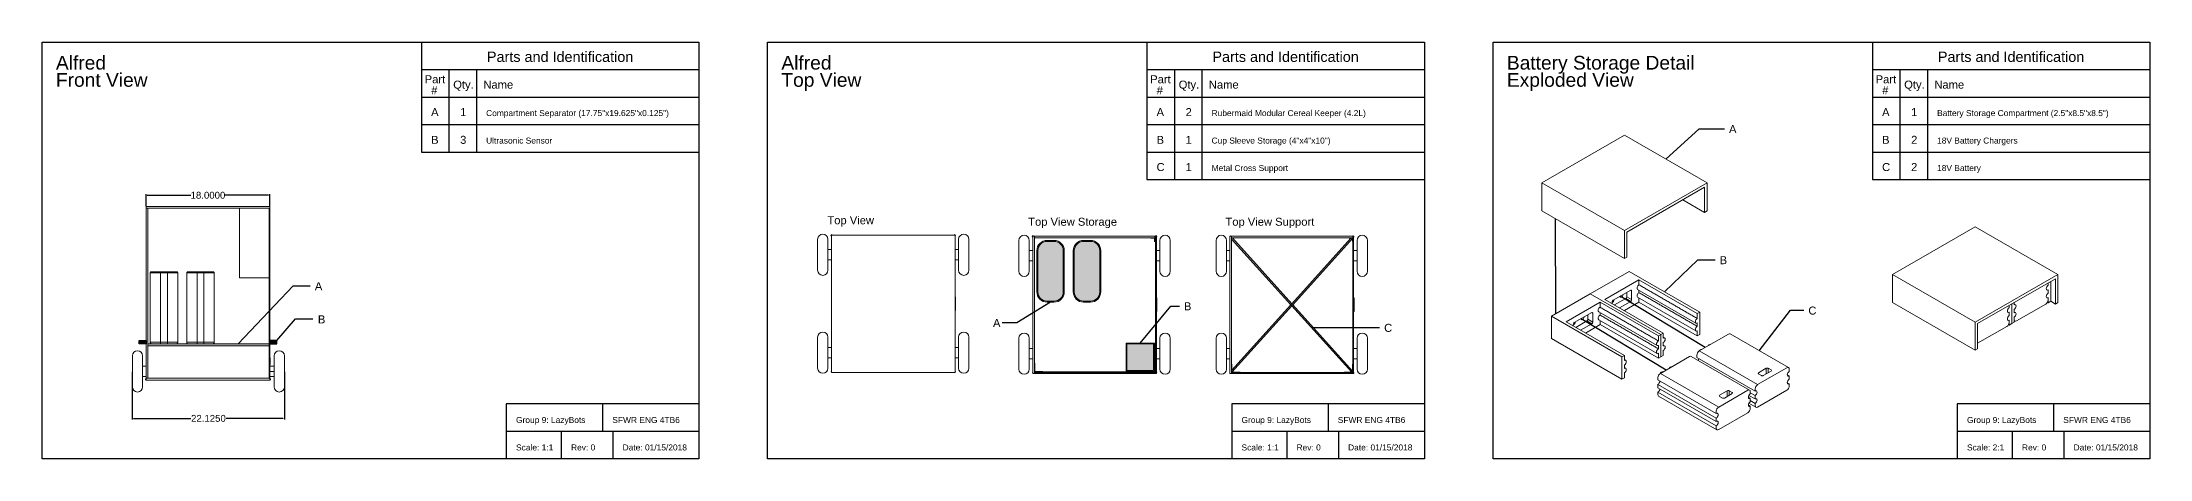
# Model space of a CAD drawing. Header units: inches. Extents: x 0 to 1256, y -61 to 0.
# Drawn here: x 316.5 to 623, y -60.7 to 0 of the extents above; entities that cross this region are included whole.
import ezdxf
from ezdxf.enums import TextEntityAlignment as Align

# ---------------------------------------------------------------- set-up
doc = ezdxf.new("R2010")
doc.units = ezdxf.units.IN
doc.header["$LTSCALE"] = 2
doc.header["$MEASUREMENT"] = 0
doc.linetypes.add('ACAD_ISO02W100', pattern=[15, 12, -3])
doc.styles.get("Standard").update_dxf_attribs({"font": 'arial.ttf'})
doc.dimstyles.get("Standard").update_dxf_attribs({"dimtxt": 0.18, "dimasz": 0.18, "dimexe": 0.18, "dimexo": 0.0625, "dimgap": 0.09, "dimtad": 0, "dimtih": 1, "dimtoh": 1, "dimdec": 4, "dimzin": 0, "dimdsep": 46, "dimtxsty": 'Standard', "dimcen": 0.09, "dimadec": 0, "dimazin": 0, "dimtfac": 1, "dimtdec": 4, "dimtofl": 0, "dimtmove": 0, "dimatfit": 3, "dimfxl": 1, "dimtolj": 1, "dimtzin": 0, "dimarcsym": 0})

# ---------------------------------------------------------------- blocks, each defined once
blk = doc.blocks.new('*D5')
at = {"color": 0, "lineweight": -2, "transparency": 16777216}
for p, q in [((331.62, -23.88), (331.62, -22.12)), ((331.8, -22.3), (338.12, -22.3)), ((349.44, -22.3), (343.13, -22.3)), ((349.62, -23.88), (349.62, -22.12))]:
    blk.add_line(p, q, dxfattribs=at)
at = {"color": 0, "transparency": 16777216}
for points in [[(331.8, -22.27), (331.8, -22.33), (331.62, -22.3)], [(349.44, -22.27), (349.44, -22.33), (349.62, -22.3)]]:
    blk.add_solid(points, dxfattribs=at)
at = {"color": 0, "transparency": 16777216, "insert": (340.62, -22.3), "char_height": 1, "attachment_point": 5}
blk.add_mtext('\\A1;18.0000', dxfattribs=at)
blk = doc.blocks.new('*D6')
at = {"color": 0, "lineweight": -2, "transparency": 16777216}
for p, q in [((329.62, -48.01), (329.62, -54.96)), ((351.75, -48.01), (351.75, -54.96)), ((329.8, -54.78), (338.13, -54.78)), ((351.57, -54.78), (343.25, -54.78))]:
    blk.add_line(p, q, dxfattribs=at)
at = {"color": 0, "transparency": 16777216}
for points in [[(329.8, -54.75), (329.8, -54.81), (329.62, -54.78)], [(351.57, -54.75), (351.57, -54.81), (351.75, -54.78)]]:
    blk.add_solid(points, dxfattribs=at)
at = {"color": 0, "transparency": 16777216, "insert": (340.69, -54.78), "char_height": 1, "attachment_point": 5}
blk.add_mtext('\\A1;22.1250', dxfattribs=at)
blk = doc.blocks.new('A$C5DB55420')
at = {"linetype": 'Continuous', "lineweight": 0, "extrusion": (1.16717e-16, 0.816497, 0.57735)}
for p, q in [((-1.71, 10.21), (4.31, 13.68)), ((10.32, 10.21), (4.31, 13.68)), ((4.31, 6.74), (-1.71, 10.21)), ((-1.71, 8.17), (-1.71, 10.21)), ((10.32, 10.21), (4.31, 6.74)), ((4.48, 6.64), (10.14, 9.9)), ((9.61, 9.43), (9.61, 9.6)), ((9.61, 9.43), (9.61, 9.59)), ((9.79, 8.27), (9.79, 9.7)), ((10.14, 9.9), (10.14, 8.06)), ((10.32, 8.17), (10.32, 10.21)), ((4.31, 4.7), (-1.71, 8.17)), ((6.78, 7.8), (6.78, 7.96)), ((6.78, 7.8), (6.78, 7.96)), ((6.96, 6.64), (6.96, 8.06)), ((6.96, 6.64), (6.96, 8.06)), ((7.13, 8.17), (7.13, 8)), ((7.13, 8), (7.13, 8.17)), ((7.13, 7.68), (7.13, 7.43)), ((7.13, 7.43), (7.13, 7.68)), ((7.31, 6.84), (9.43, 8.06)), ((9.56, 8.19), (9.61, 8.16)), ((9.61, 8.86), (9.61, 9.11)), ((9.61, 8.86), (9.61, 9.1)), ((9.61, 8.37), (9.61, 8.53)), ((9.61, 8.16), (9.61, 8.53)), ((9.61, 8.16), (9.79, 8.27)), ((10.14, 8.06), (9.79, 8.27)), ((10.14, 8.06), (10.32, 8.17)), ((4.31, 6.74), (4.31, 4.7)), ((4.48, 4.8), (4.48, 6.64)), ((4.48, 5.21), (6.6, 6.43)), ((6.73, 6.56), (6.78, 6.53)), ((6.78, 7.23), (6.78, 7.47)), ((6.78, 7.23), (6.78, 7.47)), ((6.78, 6.74), (6.78, 6.9)), ((6.78, 6.53), (6.78, 6.9)), ((6.78, 6.53), (6.96, 6.64)), ((6.96, 6.64), (7.13, 6.74)), ((7.13, 7.1), (7.13, 6.94)), ((7.13, 6.74), (7.13, 7.1)), ((7.13, 6.86), (7.19, 6.83)), ((4.31, 4.7), (4.48, 4.8))]:
    blk.add_line(p, q, dxfattribs=at)
at = {"linetype": 'Continuous', "lineweight": 0, "extrusion": (4.0637e-17, -1.51659e-16, -1)}
for centre, major_axis in [((9.61, 9.27), (-0.1, -0.173)), ((6.78, 7.64), (-0.1, -0.173)), ((7.13, 7.84), (0.1, 0.173))]:
    blk.add_ellipse(centre, major_axis=major_axis, ratio=0.57735, start_param=-0.785398, end_param=2.356194, dxfattribs=at)
at = {"linetype": 'Continuous', "lineweight": 0}
for centre, major_axis, start_param, end_param in [((9.61, 9.27), (-0.1, -0.173), -2.335748, 0.764951), ((6.78, 7.64), (-0.1, -0.173), -2.335748, 0.764951), ((7.13, 7.84), (0.1, 0.173), -2.356194, 0.785398), ((9.61, 8.7), (-0.1, -0.173), -2.335748, 0.764951), ((6.78, 7.06), (-0.1, -0.173), -2.335748, 0.764951), ((7.13, 7.27), (0.1, 0.173), -2.356194, 0.785398)]:
    blk.add_ellipse(centre, major_axis=major_axis, ratio=0.57735, start_param=start_param, end_param=end_param, dxfattribs=at)
at = {"linetype": 'Continuous', "lineweight": 0, "extrusion": (1.65999e-17, -1.37781e-16, -1)}
for centre in [(9.43, 8.27), (6.6, 6.64)]:
    blk.add_ellipse(centre, major_axis=(-0.125, -0.217), ratio=0.57735, start_param=-2.356194, end_param=-0.785398, dxfattribs=at)
at = {"linetype": 'Continuous', "lineweight": 0, "extrusion": (-1.55378e-16, -1.02589e-16, -1)}
for centre, major_axis in [((9.61, 8.7), (-0.1, -0.173)), ((6.78, 7.06), (-0.1, -0.173)), ((7.13, 7.27), (0.1, 0.173))]:
    blk.add_ellipse(centre, major_axis=major_axis, ratio=0.57735, start_param=-0.785398, end_param=2.356194, dxfattribs=at)
at = {"linetype": 'Continuous', "lineweight": 0, "extrusion": (9.16287e-18, -2.61685e-16, -1)}
blk.add_ellipse((7.31, 7.04), major_axis=(-0.125, -0.217), ratio=0.57735, start_param=-0.785398, end_param=0.785398, dxfattribs=at)

msp = doc.modelspace()

# ---------------------------------------------------------------- hatches: boundary and pattern name
at = {"true_color": 0x939598}
h = msp.add_hatch(color=252, dxfattribs=at)
h.dxf.hatch_style = 1
h.paths.add_polyline_path([(470.31403, -30.36161, 0.414213562), (468.96403, -29.01161), (467.96403, -29.01161, 0.414213562), (466.61403, -30.36161), (466.61403, -36.36161, 0.414213562), (467.96403, -37.71161), (468.96403, -37.71161, 0.414213562), (470.31403, -36.36161)])
h.paths.add_polyline_path([(465.00726, -30.36161, 0.414213562), (463.65726, -29.01161), (462.65726, -29.01161, 0.414213562), (461.30726, -30.36161), (461.30726, -36.36161, 0.414213562), (462.65726, -37.71161), (463.65726, -37.71161, 0.414213562), (465.00726, -36.36161)])
h.paths.add_polyline_path([(463.65726, -28.86161), (462.65726, -28.86161), (462.65726, -29.01161), (463.65726, -29.01161)])
h.paths.add_polyline_path([(463.65726, -28.86161), (463.65726, -29.01161, -0.414213562), (465.00726, -30.36161), (465.15726, -30.36161, 0.414213562)])
h.paths.add_polyline_path([(465.15726, -30.36161), (465.00726, -30.36161), (465.00726, -36.36161), (465.15726, -36.36161)])
h.paths.add_polyline_path([(466.61403, -30.36161), (466.46403, -30.36161), (466.46403, -36.36161), (466.61403, -36.36161)])
h.paths.add_polyline_path([(467.96403, -29.01161), (467.96403, -28.86161, 0.414213562), (466.46403, -30.36161), (466.61403, -30.36161, -0.414213562)])
h.paths.add_polyline_path([(468.96403, -28.86161), (467.96403, -28.86161), (467.96403, -29.01161), (468.96403, -29.01161)])
h.paths.add_polyline_path([(468.96403, -28.86161), (468.96403, -29.01161, -0.414213562), (470.31403, -30.36161), (470.46403, -30.36161, 0.414213562)])
h.paths.add_polyline_path([(470.46403, -30.36161), (470.31403, -30.36161), (470.31403, -36.36161), (470.46403, -36.36161)])
h.paths.add_polyline_path([(462.65726, -28.86161, 0.414213562), (461.15726, -30.36161), (461.30726, -30.36161, -0.414213562), (462.65726, -29.01161)])
h.paths.add_polyline_path([(461.30726, -30.36161), (461.15726, -30.36161), (461.15726, -36.36161), (461.30726, -36.36161)])
h.paths.add_polyline_path([(461.30726, -36.36161), (461.15726, -36.36161, 0.414213562), (462.65726, -37.86161), (462.65726, -37.71161, -0.414213562)])
h.paths.add_polyline_path([(463.65726, -37.71161), (462.65726, -37.71161), (462.65726, -37.86161), (463.65726, -37.86161)])
h.paths.add_polyline_path([(465.15726, -36.36161), (465.00726, -36.36161, -0.414213562), (463.65726, -37.71161), (463.65726, -37.86161, 0.414213562)])
h.paths.add_polyline_path([(467.96403, -37.71161, -0.414213562), (466.61403, -36.36161), (466.46403, -36.36161, 0.414213562), (467.96403, -37.86161)])
h.paths.add_polyline_path([(468.96403, -37.71161), (467.96403, -37.71161), (467.96403, -37.86161), (468.96403, -37.86161)])
h.paths.add_polyline_path([(470.46403, -36.36161), (470.31403, -36.36161, -0.414213562), (468.96403, -37.71161), (468.96403, -37.86161, 0.414213562)])
h = msp.add_hatch(color=252, dxfattribs=at)
h.dxf.hatch_style = 1
h.paths.add_polyline_path([(498.37921, -38.23785), (498.24467, -38.23785), (498.24467, -38.38733), (506.95264, -48.06285), (507.06442, -48.06285), (507.06442, -47.88809)])
h.paths.add_polyline_path([(507.2521, -48.09662), (507.23942, -48.08253), (507.23942, -48.23785), (507.11442, -48.23785), (507.11088, -48.23785, 0.948740115)])
h.paths.add_polyline_path([(489.24467, -48.10331), (489.23724, -48.09662, 0.414213562), (489.24467, -48.23785)])
h.paths.add_polyline_path([(489.24467, -48.08836), (489.23724, -48.09662), (489.24467, -48.10331)])
h.paths.add_polyline_path([(489.37846, -48.23785), (489.24467, -48.23785, 0.383720994)])
h.paths.add_polyline_path([(498.24467, -38.38733), (498.24467, -38.23785), (498.11014, -38.23785), (489.54467, -47.75503), (489.54467, -48.054)])
h.paths.add_polyline_path([(507.06442, -28.58761), (507.06442, -28.53785), (506.84014, -28.53785), (498.24467, -38.08836), (498.24467, -38.23785), (498.37921, -38.23785)])
h.paths.add_polyline_path([(489.60421, -28.48785), (489.49467, -28.48785), (489.49467, -28.66511), (498.11014, -38.23785), (498.24467, -38.23785), (498.24467, -38.08836)])
h.paths.add_polyline_path([(507.11088, -28.23785), (507.11442, -28.23785), (507.23942, -28.23785), (507.23942, -28.39317), (507.2521, -28.37908, 0.948740115)])
h.paths.add_polyline_path([(489.24467, -28.23785), (489.37846, -28.23785, 0.383720994)])
h.paths.add_polyline_path([(489.24467, -28.23785, 0.414213562), (489.23724, -28.37908), (489.24467, -28.38733)])
at = {"true_color": 0x636466}
h = msp.add_hatch(color=251, dxfattribs=at)
h.dxf.hatch_style = 1
h.paths.add_polyline_path([(331.62447, -43.94513), (331.62447, -43.44513), (330.62447, -43.44513), (330.62447, -43.94513)])
at = {"true_color": 0x939598}
h = msp.add_hatch(color=252, dxfattribs=at)
h.dxf.hatch_style = 1
h.paths.add_polyline_path([(349.49947, -43.94513), (331.87447, -43.94513), (331.87447, -44.19513), (349.49947, -44.19513)])
at = {"true_color": 0x636466}
h = msp.add_hatch(color=251, dxfattribs=at)
h.dxf.hatch_style = 1
h.paths.add_polyline_path([(350.62447, -43.44513), (349.62447, -43.44513), (349.62447, -43.94513), (350.62447, -43.94513)])
h = msp.add_hatch(color=251, dxfattribs=at)
h.dxf.hatch_style = 1
h.paths.add_polyline_path([(478.13276, -43.93785), (474.25776, -43.93785), (474.25776, -47.81285), (478.13276, -47.81285)], flags=16)
h.paths.add_polyline_path([(474.13276, -43.81285), (474.13276, -47.93785), (478.25776, -47.93785), (478.25776, -43.81285)])
h = msp.add_hatch(color=251, dxfattribs=at)
h.dxf.hatch_style = 1
h.paths.add_polyline_path([(474.25776, -47.81285), (478.13276, -47.81285), (478.13276, -43.93785), (474.25776, -43.93785)])

# ---------------------------------------------------------------- linework, layer by layer
for p, q in [((371.65604, -4), (412.0142, -4)), ((375.65604, -4), (375.65604, -16)), ((379.65604, -4), (379.65604, -16)), ((477.16229, -4), (517.52045, -4)), ((481.16229, -4), (481.16229, -20)), ((485.16229, -4), (485.16229, -20)), ((582.66854, -4), (623.0267, -4)), ((586.66854, -4), (586.66854, -20)), ((590.66854, -4), (590.66854, -20)), ((371.65604, -8), (412.0142, -8)), ((477.16229, -8), (517.52045, -8)), ((582.66854, -8), (623.0267, -8)), ((371.65604, -12), (412.0142, -12)), ((477.16229, -12), (517.52045, -12)), ((582.66854, -12), (623.0267, -12)), ((371.65604, -16), (412.0142, -16)), ((477.16229, -16), (517.52045, -16)), ((582.66854, -16), (623.0267, -16)), ((477.16229, -20), (517.52045, -20)), ((582.66854, -20), (623.0267, -20)), ((412.00885, -52.67723), (384.00885, -52.67723)), ((384.00885, -52.67723), (384.00885, -60.67722)), ((398.00885, -52.67723), (398.00885, -56.67723)), ((517.5151, -52.67723), (489.5151, -52.67723)), ((489.5151, -52.67723), (489.5151, -60.67722)), ((503.5151, -52.67723), (503.5151, -56.67723)), ((623.02135, -52.67723), (595.02135, -52.67723)), ((595.02135, -52.67723), (595.02135, -60.67722)), ((609.02135, -52.67723), (609.02135, -56.67723)), ((412.00885, -56.67723), (384.00885, -56.67723)), ((392.00794, -56.67723), (392.00794, -60.67722)), ((399.50794, -56.67723), (399.50794, -60.67722)), ((517.5151, -56.67723), (489.5151, -56.67723)), ((497.5142, -56.67723), (497.5142, -60.67722)), ((505.0142, -56.67723), (505.0142, -60.67722)), ((623.02135, -56.67723), (595.02135, -56.67723)), ((603.02045, -56.67723), (603.02045, -60.67722)), ((610.52045, -56.67723), (610.52045, -60.67722))]:
    msp.add_line(p, q)
at = {"linetype": 'Continuous', "lineweight": 0, "extrusion": (1.21011e-16, 0.816497, 0.57735)}
for p, q in [((534.58639, -20.5034), (546.6072, -13.56317)), ((558.62802, -20.5034), (546.6072, -13.56317)), ((546.6072, -27.44362), (534.58639, -20.5034)), ((534.58639, -24.58588), (534.58639, -20.5034)), ((558.62802, -20.5034), (546.6072, -27.44362)), ((546.96075, -27.64774), (558.27446, -21.11577)), ((558.27446, -21.11577), (558.27446, -24.79)), ((558.62802, -24.58588), (558.62802, -20.5034)), ((558.27446, -24.79), (555.09248, -22.95288)), ((546.6072, -31.5261), (534.58639, -24.58588)), ((546.6072, -27.44362), (546.6072, -31.5261)), ((558.27446, -24.79), (558.62802, -24.58588)), ((546.96075, -31.32197), (546.96075, -27.64774)), ((541.65745, -36.63866), (547.31431, -33.37267)), ((546.6072, -31.5261), (546.96075, -31.32197)), ((557.56736, -39.29227), (547.31431, -33.37267)), ((536.0006, -39.90464), (541.65745, -36.63866)), ((551.9105, -42.55826), (541.65745, -36.63866)), ((551.9105, -42.55826), (541.65745, -36.63866)), ((543.77877, -37.45515), (548.72852, -34.59742)), ((544.98085, -37.57763), (547.52644, -36.10793)), ((546.96075, -36.43453), (546.96075, -37.08773)), ((547.66786, -36.18958), (547.52644, -36.10793)), ((547.66786, -36.18958), (547.66786, -37.49598)), ((548.52852, -36.00527), (557.0138, -40.90425)), ((548.72852, -35.33226), (548.72852, -34.59742)), ((548.72852, -34.59742), (557.20802, -39.49973)), ((548.72852, -36.47536), (548.72852, -36.12074)), ((538.12192, -40.72114), (543.07167, -37.8634)), ((539.324, -40.84361), (541.86958, -39.37392)), ((541.3039, -39.70052), (541.3039, -40.35372)), ((542.01101, -39.45557), (541.86958, -39.37392)), ((542.01101, -39.45557), (542.01101, -40.76196)), ((542.87167, -39.27126), (551.35695, -44.17024)), ((543.07167, -38.59825), (543.07167, -37.8634)), ((543.07167, -37.8634), (551.55117, -42.76572)), ((543.07167, -39.74134), (543.07167, -39.38673)), ((552.26405, -42.35413), (543.77877, -37.45515)), ((544.83943, -38.06753), (544.83943, -37.82258)), ((546.81933, -37.33268), (545.19299, -38.27165)), ((547.52644, -37.74093), (545.90009, -38.6799)), ((546.6072, -39.08815), (548.72852, -37.8634)), ((547.52644, -37.74093), (546.81933, -37.33268)), ((546.96075, -37.08773), (547.66786, -37.49598)), ((548.52852, -37.14837), (557.0138, -42.04735)), ((548.72852, -37.8634), (548.72852, -37.26384)), ((548.72852, -37.8634), (557.20802, -42.76572)), ((557.20802, -39.49973), (557.56736, -39.29227)), ((557.20802, -40.23465), (557.20802, -39.49973)), ((557.56736, -42.55826), (557.56736, -39.29227)), ((536.0006, -43.17063), (536.0006, -39.90464)), ((546.25365, -45.82424), (536.0006, -39.90464)), ((546.6072, -45.62012), (538.12192, -40.72114)), ((539.18258, -41.33351), (539.18258, -41.08856)), ((541.16248, -40.59867), (539.53613, -41.53764)), ((541.86958, -41.00691), (540.24324, -41.94588)), ((540.95035, -42.35413), (543.07167, -41.12939)), ((541.86958, -41.00691), (541.16248, -40.59867)), ((541.3039, -40.35372), (542.01101, -40.76196)), ((542.87167, -40.41435), (551.35695, -45.31333)), ((543.07167, -41.12939), (543.07167, -40.52982)), ((543.07167, -41.12939), (551.55117, -46.03171)), ((551.55117, -42.76572), (551.9105, -42.55826)), ((551.55117, -43.50064), (551.55117, -42.76572)), ((551.9105, -42.55826), (552.26405, -42.35413)), ((551.9105, -45.82424), (551.9105, -42.55826)), ((551.9105, -45.82424), (551.9105, -42.55826)), ((552.26405, -43.08898), (552.26405, -42.35413)), ((557.20802, -41.37774), (557.20802, -40.88771)), ((557.20802, -42.76572), (557.20802, -42.0308)), ((557.20802, -42.76572), (557.56736, -42.55826)), ((561.74018, -42.51795), (557.49753, -44.96744)), ((561.99018, -42.49318), (570.47546, -47.39216)), ((536.0006, -43.17063), (546.25365, -49.09023)), ((546.25365, -45.82424), (546.6072, -45.62012)), ((546.25365, -49.09023), (546.25365, -45.82424)), ((546.6072, -46.35497), (546.6072, -45.62012)), ((551.55117, -44.64373), (551.55117, -44.1537)), ((551.55117, -46.03171), (551.55117, -45.29679)), ((551.55117, -46.03171), (551.9105, -45.82424)), ((556.08332, -45.78393), (551.84068, -48.23342)), ((551.9105, -45.82424), (552.26405, -45.62012)), ((552.26405, -42.9537), (552.46405, -43.06917)), ((552.26405, -44.23208), (552.26405, -43.74218)), ((552.26405, -44.09679), (552.46405, -44.21226)), ((552.26405, -45.62012), (552.26405, -44.88527)), ((556.33332, -45.75917), (564.8186, -50.65815)), ((557.14398, -45.57981), (557.14398, -45.90641)), ((557.14398, -45.90641), (565.62926, -50.80539)), ((565.98282, -49.86642), (557.49753, -44.96744)), ((546.25365, -49.09023), (546.6072, -48.88611)), ((546.6072, -46.21968), (546.8072, -46.33515)), ((546.6072, -47.49806), (546.6072, -47.00816)), ((546.6072, -47.36278), (546.8072, -47.47825)), ((546.6072, -48.88611), (546.6072, -48.15126)), ((551.48713, -48.84579), (551.48713, -49.17239)), ((560.32596, -53.1324), (551.84068, -48.23342)), ((570.22546, -47.41693), (565.98282, -49.86642)), ((566.1066, -48.14159), (567.23797, -47.48839)), ((566.53086, -48.54984), (566.1066, -48.30489)), ((567.94508, -47.89664), (566.81371, -48.54984)), ((567.23797, -47.48839), (567.23797, -48.30489)), ((567.52081, -47.48839), (567.94508, -47.73334)), ((567.52081, -47.48839), (567.52081, -48.14159)), ((570.29617, -48.43755), (570.57901, -48.60085)), ((570.57901, -47.94765), (570.57901, -47.62105)), ((570.57901, -49.09074), (570.57901, -48.60085)), ((551.48713, -49.17239), (559.97241, -54.07137)), ((551.48713, -49.82559), (551.48713, -50.31549)), ((559.97241, -54.72457), (551.48713, -49.82559)), ((551.48713, -50.31549), (559.97241, -55.21447)), ((559.97241, -55.86767), (551.48713, -50.96869)), ((551.48713, -50.96869), (551.48713, -51.29528)), ((551.59068, -51.52417), (560.07596, -56.42315)), ((564.5686, -50.68291), (560.32596, -53.1324)), ((560.44974, -51.40757), (561.58112, -50.75438)), ((560.87401, -51.81582), (560.44974, -51.57087)), ((562.28822, -51.16263), (561.15685, -51.81582)), ((561.58112, -50.75438), (561.58112, -51.57087)), ((561.86396, -50.75438), (562.28822, -50.99933)), ((561.86396, -50.75438), (561.86396, -51.40757)), ((564.63931, -51.70353), (564.92216, -51.86683)), ((564.72216, -51.42476), (565.62926, -51.94848)), ((564.92216, -51.21363), (564.92216, -50.88704)), ((565.62926, -51.45858), (564.92216, -51.05034)), ((564.92216, -52.35673), (564.92216, -51.86683)), ((565.62926, -50.47879), (565.62926, -50.80539)), ((565.62926, -51.45858), (565.62926, -51.94848)), ((565.98282, -53.1324), (570.22546, -50.68291)), ((570.29617, -49.58064), (570.57901, -49.74394)), ((570.57901, -50.07054), (570.57901, -49.74394)), ((559.97241, -53.74477), (559.97241, -54.07137)), ((559.97241, -54.72457), (559.97241, -55.21447)), ((560.32596, -56.39839), (564.5686, -53.9489)), ((564.63931, -52.84663), (564.92216, -53.00993)), ((564.71966, -52.57222), (565.73282, -53.15717)), ((565.62926, -52.60168), (564.92216, -52.19343)), ((564.92216, -53.33653), (564.92216, -53.00993)), ((565.62926, -52.60168), (565.62926, -52.92828)), ((559.97241, -55.86767), (559.97241, -56.19426))]:
    msp.add_line(p, q, dxfattribs=at)
at = {"linetype": 'Continuous', "lineweight": 0, "extrusion": (0, 1, 0)}
for p, q in [((331.62447, -49.19259), (331.62447, -23.94259)), ((331.62447, -23.94259), (349.62447, -23.94259)), ((331.62447, -24.19259), (349.62447, -24.19259)), ((331.87447, -48.94259), (331.87447, -24.19259)), ((349.49947, -48.94259), (349.49947, -24.19259)), ((349.62447, -49.19259), (349.62447, -23.94259)), ((329.62447, -45.69259), (329.62447, -50.19259)), ((331.12447, -50.19259), (331.12447, -45.69259)), ((349.49947, -43.94513), (331.87447, -43.94513)), ((349.49947, -44.19513), (331.87447, -44.19513)), ((349.67447, -45.94259), (349.62447, -45.94259)), ((349.67447, -45.94259), (349.67447, -46.94259)), ((350.24947, -50.19259), (350.24947, -45.69259)), ((351.74947, -45.69259), (351.74947, -50.19259)), ((331.62447, -47.19259), (331.12447, -47.19259)), ((331.62447, -48.69259), (331.12447, -48.69259)), ((331.62447, -48.94259), (349.62447, -48.94259)), ((331.62447, -48.99259), (331.62447, -48.99259)), ((349.67447, -46.44259), (349.62447, -46.44259)), ((349.67447, -46.94259), (349.62447, -46.94259)), ((350.24947, -47.19259), (349.62447, -47.19259)), ((349.62447, -47.94259), (350.24947, -47.94259)), ((350.24947, -48.69259), (349.62447, -48.69259)), ((349.62448, -48.99259), (349.62447, -48.99259)), ((349.62448, -49.19259), (331.62447, -49.19259))]:
    msp.add_line(p, q, dxfattribs=at)
at = {"linetype": 'ACAD_ISO02W100', "lineweight": 0, "extrusion": (0, 1, 0)}
for p, q in [((345.19947, -34.31759), (345.19947, -24.19259)), ((332.22397, -43.69259), (332.22397, -33.59259)), ((336.22397, -33.59259), (332.22397, -33.59259)), ((332.37397, -33.44259), (336.07397, -33.44259)), ((333.72397, -33.44259), (333.72397, -43.94259)), ((334.72397, -33.44259), (334.72397, -43.94259)), ((336.22397, -43.69259), (336.22397, -33.59259)), ((337.53075, -43.69259), (337.53075, -33.59259)), ((341.53075, -33.59259), (337.53075, -33.59259)), ((337.68075, -33.44259), (341.38075, -33.44259)), ((339.03075, -33.44259), (339.03075, -43.94259)), ((340.03075, -33.44259), (340.03075, -43.94259)), ((341.53075, -43.69259), (341.53075, -33.59259)), ((345.19947, -34.31759), (349.49947, -34.31759)), ((332.22397, -43.69259), (336.22397, -43.69259)), ((335.97397, -43.94259), (332.47397, -43.94259)), ((337.53075, -43.69259), (341.53075, -43.69259)), ((341.28075, -43.94259), (337.78075, -43.94259))]:
    msp.add_line(p, q, dxfattribs=at)
at = {"linetype": 'Continuous', "lineweight": 0}
for p, q in [((429.28401, -33.21336), (429.28401, -28.71336)), ((430.78401, -28.71336), (430.78401, -33.21336)), ((430.78401, -30.21336), (431.28401, -30.21336)), ((431.35834, -28.02147), (431.20968, -28.15526)), ((431.28401, -28.23785), (431.20968, -28.15526)), ((431.28401, -28.08836), (431.28401, -48.08836)), ((449.28401, -28.08836), (431.28401, -28.08836)), ((431.41855, -28.08836), (431.35834, -28.02147)), ((449.20968, -28.02147), (449.14948, -28.08836)), ((449.20968, -28.02147), (449.35834, -28.15526)), ((449.28401, -48.08836), (449.28401, -28.08836)), ((449.35834, -28.15526), (449.28401, -28.23785)), ((449.28401, -30.21336), (449.78401, -30.21336)), ((449.78401, -28.71336), (449.78401, -33.21336)), ((451.28401, -33.21336), (451.28401, -28.71336)), ((458.55776, -33.36285), (458.55776, -28.86285)), ((460.05776, -28.86285), (460.05776, -33.36285)), ((460.05776, -30.36285), (460.55776, -30.36285)), ((460.63209, -28.17095), (460.48343, -28.30474)), ((460.55776, -28.38733), (460.48343, -28.30474)), ((460.55776, -28.23785), (478.55776, -28.23785)), ((460.55776, -48.23785), (460.55776, -28.23785)), ((460.6923, -28.23785), (460.63209, -28.17095)), ((460.80776, -28.23785), (460.80776, -48.23785)), ((460.80776, -28.48785), (478.42751, -28.48785)), ((461.15726, -30.36161), (461.15726, -36.36161)), ((461.15726, -30.36161), (461.30726, -30.36161)), ((461.30726, -36.36161), (461.30726, -30.36161)), ((463.65726, -28.86161), (462.65726, -28.86161)), ((462.65726, -28.86161), (462.65726, -29.01161)), ((462.65726, -29.01161), (463.65726, -29.01161)), ((463.65726, -28.86161), (463.65726, -29.01161)), ((465.15726, -30.36161), (465.00726, -30.36161)), ((465.00726, -30.36161), (465.00726, -36.36161)), ((465.15726, -36.36161), (465.15726, -30.36161)), ((466.46403, -30.36161), (466.46403, -36.36161)), ((466.46403, -30.36161), (466.61403, -30.36161)), ((466.61403, -36.36161), (466.61403, -30.36161)), ((468.96403, -28.86161), (467.96403, -28.86161)), ((467.96403, -28.86161), (467.96403, -29.01161)), ((467.96403, -29.01161), (468.96403, -29.01161)), ((468.96403, -28.86161), (468.96403, -29.01161)), ((470.46403, -30.36161), (470.31403, -30.36161)), ((470.31403, -30.36161), (470.31403, -36.36161)), ((470.46403, -36.36161), (470.46403, -30.36161)), ((477.75776, -28.53785), (477.75776, -28.48785)), ((478.30776, -28.53785), (477.75776, -28.53785)), ((478.25776, -29.03785), (478.25776, -28.48785)), ((478.25776, -29.03785), (478.30776, -29.03785)), ((478.30776, -28.23785), (478.30776, -28.48785)), ((478.30776, -28.53785), (478.30776, -29.03785)), ((478.48343, -28.17095), (478.42323, -28.23785)), ((478.42751, -28.23785), (478.42751, -48.23785)), ((478.48343, -28.17095), (478.63209, -28.30474)), ((478.55251, -48.23785), (478.55251, -28.23785)), ((478.55251, -30.36285), (479.05776, -30.36285)), ((478.55776, -30.36285), (478.55776, -28.23785)), ((478.63209, -28.30474), (478.55776, -28.38733)), ((479.05776, -28.86285), (479.05776, -33.36285)), ((480.55776, -33.36285), (480.55776, -28.86285)), ((487.24467, -33.36285), (487.24467, -28.86285)), ((488.74467, -28.86285), (488.74467, -33.36285)), ((488.74467, -30.36285), (489.24467, -30.36285)), ((489.24467, -28.38733), (489.23724, -28.37908)), ((489.24467, -28.23785), (507.11442, -28.23785)), ((489.24467, -48.23785), (489.24467, -28.23785)), ((489.49467, -28.23785), (489.49467, -48.23785)), ((489.49467, -28.48785), (507.11442, -28.48785)), ((498.11014, -38.23785), (489.49467, -28.66511)), ((498.24467, -38.08836), (489.60421, -28.48785)), ((506.84014, -28.53785), (498.24467, -38.08836)), ((507.06442, -28.58761), (498.37921, -38.23785)), ((506.56442, -28.53785), (506.56442, -28.48785)), ((507.06442, -28.53785), (506.56442, -28.53785)), ((507.06442, -29.03785), (507.06442, -28.53785)), ((507.06442, -29.03785), (507.11442, -29.03785)), ((507.11442, -28.23785), (507.11442, -48.23785)), ((507.23942, -28.23785), (507.11442, -28.23785)), ((507.23942, -48.23785), (507.23942, -28.23785)), ((507.2521, -28.37908), (507.23942, -28.39317)), ((507.23942, -30.36285), (507.74467, -30.36285)), ((507.74467, -28.86285), (507.74467, -33.36285)), ((509.24467, -33.36285), (509.24467, -28.86285)), ((430.78401, -31.71336), (431.28401, -31.71336)), ((449.28401, -31.71336), (449.78401, -31.71336)), ((460.05776, -31.86285), (460.55776, -31.86285)), ((478.55251, -31.86285), (479.05776, -31.86285)), ((478.55776, -37.23785), (478.55776, -31.86285)), ((488.74467, -31.86285), (489.24467, -31.86285)), ((507.23942, -31.86285), (507.74467, -31.86285)), ((461.30726, -36.36161), (461.15726, -36.36161)), ((465.00726, -36.36161), (465.15726, -36.36161)), ((466.61403, -36.36161), (466.46403, -36.36161)), ((470.31403, -36.36161), (470.46403, -36.36161)), ((449.32876, -37.08836), (449.28401, -37.08836)), ((449.32876, -39.08836), (449.28401, -39.08836)), ((449.32876, -37.08836), (449.32876, -39.08836)), ((462.65726, -37.71161), (462.65726, -37.86161)), ((463.65726, -37.71161), (462.65726, -37.71161)), ((462.65726, -37.86161), (463.65726, -37.86161)), ((463.65726, -37.71161), (463.65726, -37.86161)), ((467.96403, -37.71161), (467.96403, -37.86161)), ((468.96403, -37.71161), (467.96403, -37.71161)), ((467.96403, -37.86161), (468.96403, -37.86161)), ((468.96403, -37.71161), (468.96403, -37.86161)), ((478.60251, -37.23785), (478.55251, -37.23785)), ((478.60251, -39.23785), (478.55251, -39.23785)), ((478.55776, -44.61285), (478.55776, -39.23785)), ((478.60251, -37.23785), (478.60251, -39.23785)), ((498.11014, -38.23785), (489.54467, -47.75503)), ((498.24467, -38.38733), (489.54467, -48.054)), ((498.37921, -38.23785), (498.11014, -38.23785)), ((498.24467, -38.38733), (498.24467, -38.08836)), ((506.95264, -48.06285), (498.24467, -38.38733)), ((507.06442, -47.88809), (498.37921, -38.23785)), ((507.28942, -37.23785), (507.23942, -37.23785)), ((507.28942, -39.23785), (507.23942, -39.23785)), ((507.28942, -37.23785), (507.28942, -39.23785)), ((429.28401, -42.96336), (429.28401, -47.46336)), ((430.78401, -47.46336), (430.78401, -42.96336)), ((431.28401, -44.46336), (430.78401, -44.46336)), ((431.28401, -45.96336), (430.78401, -45.96336)), ((449.78401, -44.46336), (449.28401, -44.46336)), ((449.28401, -45.96336), (449.78401, -45.96336)), ((449.78401, -47.46336), (449.78401, -42.96336)), ((451.28401, -42.96336), (451.28401, -47.46336)), ((458.55776, -43.11285), (458.55776, -47.61285)), ((460.05776, -47.61285), (460.05776, -43.11285)), ((460.55776, -44.61285), (460.05776, -44.61285)), ((474.13276, -43.81285), (474.13276, -47.93785)), ((478.25776, -43.81285), (474.13276, -43.81285)), ((474.25776, -43.93785), (478.13276, -43.93785)), ((474.25776, -47.81285), (474.25776, -43.93785)), ((478.13276, -43.93785), (478.13276, -47.81285)), ((478.25776, -47.93785), (478.25776, -43.81285)), ((479.05776, -44.61285), (478.55251, -44.61285)), ((479.05776, -47.61285), (479.05776, -43.11285)), ((480.55776, -43.11285), (480.55776, -47.61285)), ((487.24467, -43.11285), (487.24467, -47.61285)), ((488.74467, -47.61285), (488.74467, -43.11285)), ((489.24467, -44.61285), (488.74467, -44.61285)), ((507.74467, -44.61285), (507.23942, -44.61285)), ((507.74467, -47.61285), (507.74467, -43.11285)), ((509.24467, -43.11285), (509.24467, -47.61285)), ((431.28401, -47.93888), (431.27658, -47.94713)), ((431.28401, -47.95382), (431.27658, -47.94713)), ((431.28401, -48.08836), (449.28401, -48.08836)), ((449.29145, -47.94713), (449.28401, -47.93888)), ((449.28401, -47.95382), (449.29145, -47.94713)), ((460.55776, -46.11285), (460.05776, -46.11285)), ((460.55776, -48.08836), (460.55033, -48.09662)), ((460.55776, -48.10331), (460.55033, -48.09662)), ((478.55776, -48.23785), (460.55776, -48.23785)), ((460.80776, -46.73785), (460.85776, -46.73785)), ((460.80776, -47.98785), (478.30776, -47.98785)), ((460.80776, -48.11285), (478.42751, -48.11285)), ((460.85776, -46.73785), (460.85776, -47.93785)), ((460.85776, -47.93785), (462.05776, -47.93785)), ((462.05776, -47.93785), (462.05776, -47.98785)), ((474.13276, -47.93785), (478.25776, -47.93785)), ((478.13276, -47.81285), (474.25776, -47.81285)), ((477.05776, -47.93785), (477.05776, -47.98785)), ((478.30776, -46.73785), (478.25776, -46.73785)), ((478.30776, -48.11285), (478.30776, -46.73785)), ((478.55251, -46.11285), (479.05776, -46.11285)), ((478.55776, -48.23785), (478.55776, -46.11285)), ((478.56519, -48.09662), (478.55776, -48.08836)), ((478.55776, -48.10331), (478.56519, -48.09662)), ((489.24467, -46.11285), (488.74467, -46.11285)), ((489.24467, -48.08836), (489.23724, -48.09662)), ((489.24467, -48.10331), (489.23724, -48.09662)), ((489.49467, -48.23785), (489.24467, -48.23785)), ((489.49467, -46.86285), (489.54467, -46.86285)), ((489.49467, -48.11285), (507.11442, -48.11285)), ((489.49467, -48.23785), (507.11442, -48.23785)), ((489.54467, -46.86285), (489.54467, -48.06285)), ((489.54467, -48.06285), (490.74467, -48.06285)), ((490.74467, -48.06285), (490.74467, -48.11285)), ((505.86442, -48.06285), (505.86442, -48.11285)), ((507.06442, -48.06285), (505.86442, -48.06285)), ((507.06442, -46.86285), (507.06442, -48.06285)), ((507.11442, -46.86285), (507.06442, -46.86285)), ((507.11442, -48.23785), (507.23942, -48.23785)), ((507.23942, -46.11285), (507.74467, -46.11285)), ((507.2521, -48.09662), (507.23942, -48.08253))]:
    msp.add_line(p, q, dxfattribs=at)
for points in [[(316.50794, 0), (412.0142, 0), (412.0142, -60.67722), (316.50794, -60.67722)], [(422.0142, 0), (517.52045, 0), (517.52045, -60.67722), (422.0142, -60.67722)], [(527.52045, 0), (623.0267, 0), (623.0267, -60.67722), (527.52045, -60.67722)], [(331.62447, -43.94513), (330.62447, -43.94513), (330.62447, -43.44513), (331.62447, -43.44513)], [(349.62447, -43.94513), (350.62447, -43.94513), (350.62447, -43.44513), (349.62447, -43.44513)]]:
    msp.add_lwpolyline(points, close=True)
for points in [[(371.65604, 0), (371.65604, -16)], [(477.16229, 0), (477.16229, -20)], [(582.66854, 0), (582.66854, -20)], [(552.61761, -17.03328), (557.48934, -12.62891), (561.16205, -12.62891)], [(552.44083, -36.33247), (557.29619, -31.71395), (559.79852, -31.71395)], [(345, -43.94513), (353, -35.5), (355.5, -35.5)], [(463.15726, -37.86161), (458.26693, -40.86156), (456.13122, -40.86156)], [(476.19526, -43.81285), (480.6368, -38.42718), (481.88772, -38.42718)], [(566.23282, -44.94267), (570.75317, -39.0492), (572.69942, -39.0492)], [(350.62447, -43.44513), (353.37447, -40.28222), (355.87447, -40.28222)], [(501.37524, -41.56677), (511.00499, -41.56677)]]:
    msp.add_lwpolyline(points)
at = {"linetype": 'ACAD_ISO02W100'}
for points in [[(536.56099, -25.72592), (536.60596, -39.55514)], [(558.36498, -44.46662), (545.98205, -36.99959)], [(552.69687, -47.7391), (540.31395, -40.27207)]]:
    msp.add_lwpolyline(points, dxfattribs=at)
at = {"linetype": 'Continuous', "lineweight": 0}
for centre, radius, start, end in [((430.03401, -28.71336), 0.75, 0, 180), ((450.53401, -28.71336), 0.75, 0, 180), ((459.30776, -28.86285), 0.75, 0, 180), ((462.65726, -30.36161), 1.5, 90, 180), ((462.65726, -30.36161), 1.35, 90, 180), ((463.65726, -30.36161), 1.5, 0, 90), ((463.65726, -30.36161), 1.35, 0, 90), ((467.96403, -30.36161), 1.5, 90, 180), ((467.96403, -30.36161), 1.35, 90, 180), ((468.96403, -30.36161), 1.5, 0, 90), ((468.96403, -30.36161), 1.35, 0, 90), ((479.80776, -28.86285), 0.75, 0, 180), ((487.99467, -28.86285), 0.75, 0, 180), ((489.31157, -28.31218), 0.1, 131.9872175, 221.9872175), ((489.31157, -28.31218), 0.1, 48.0142869, 131.9857131), ((507.17777, -28.31218), 0.1, 318.0127825, 131.9857131), ((508.49467, -28.86285), 0.75, 0, 180), ((430.03401, -33.21336), 0.75, 180, 0), ((450.53401, -33.21336), 0.75, 180, 0), ((459.30776, -33.36285), 0.75, 180, 0), ((479.80776, -33.36285), 0.75, 180, 0), ((487.99467, -33.36285), 0.75, 180, 0), ((508.49467, -33.36285), 0.75, 180, 0), ((462.65726, -36.36161), 1.5, 180, 270), ((462.65726, -36.36161), 1.35, 180, 270), ((463.65726, -36.36161), 1.35, 270, 0), ((463.65726, -36.36161), 1.5, 270, 0), ((467.96403, -36.36161), 1.5, 180, 270), ((467.96403, -36.36161), 1.35, 180, 270), ((468.96403, -36.36161), 1.35, 270, 0), ((468.96403, -36.36161), 1.5, 270, 0), ((430.03401, -42.96336), 0.75, 0, 180), ((450.53401, -42.96336), 0.75, 0, 180), ((459.30776, -43.11285), 0.75, 0, 180), ((479.80776, -43.11285), 0.75, 0, 180), ((487.99467, -43.11285), 0.75, 0, 180), ((508.49467, -43.11285), 0.75, 0, 180), ((430.03401, -47.46336), 0.75, 180, 0), ((431.35091, -48.01403), 0.1, 138.0127825, 228.0127825), ((431.35091, -48.01403), 0.1, 228.0142869, 311.9857131), ((449.21712, -48.01403), 0.1, 228.0142869, 311.9857131), ((449.21712, -48.01403), 0.1, 311.9872175, 41.9872175), ((450.53401, -47.46336), 0.75, 180, 0), ((459.30776, -47.61285), 0.75, 180, 0), ((460.62466, -48.16352), 0.1, 138.0127825, 228.0127825), ((460.62466, -48.16352), 0.1, 228.0142869, 311.9857131), ((478.49086, -48.16352), 0.1, 228.0142869, 311.9857131), ((478.49086, -48.16352), 0.1, 311.9872175, 41.9872175), ((479.80776, -47.61285), 0.75, 180, 0), ((487.99467, -47.61285), 0.75, 180, 0), ((489.31157, -48.16352), 0.1, 138.0127825, 228.0127825), ((489.31157, -48.16352), 0.1, 228.0142869, 311.9857131), ((507.17777, -48.16352), 0.1, 228.0142869, 41.9872175), ((508.49467, -47.61285), 0.75, 180, 0)]:
    msp.add_arc(centre, radius, start, end, dxfattribs=at)
at = {"linetype": 'ACAD_ISO02W100', "lineweight": 0, "extrusion": (0, 0, -1)}
for centre, radius, start, end in [((-332.37397, -33.59259), 0.15, 0, 90), ((-337.68075, -33.59259), 0.15, 0, 90), ((-332.47397, -43.69259), 0.25, 270, 0), ((-337.78075, -43.69259), 0.25, 270, 0)]:
    msp.add_arc(centre, radius, start, end, dxfattribs=at)
at = {"linetype": 'ACAD_ISO02W100', "lineweight": 0}
for centre, radius, start, end in [((336.07397, -33.59259), 0.15, 0, 90), ((341.38075, -33.59259), 0.15, 0, 90), ((335.97397, -43.69259), 0.25, 270, 0), ((341.28075, -43.69259), 0.25, 270, 0)]:
    msp.add_arc(centre, radius, start, end, dxfattribs=at)
at = {"linetype": 'Continuous', "lineweight": 0, "extrusion": (0, 0, -1)}
for centre, radius, start, end in [((-330.37447, -45.69259), 0.75, 0, 180), ((-350.99947, -45.69259), 0.75, 0, 180), ((-331.69137, -49.09259), 0.1, 311.9872175, 48.0127825), ((-349.55758, -49.09259), 0.1, 131.9872175, 228.0127825), ((-330.37447, -50.19259), 0.75, 180, 0), ((-350.99947, -50.19259), 0.75, 180, 0)]:
    msp.add_arc(centre, radius, start, end, dxfattribs=at)
at = {"linetype": 'Continuous', "lineweight": 0, "extrusion": (-1.93127e-17, -5.55112e-17, -1)}
msp.add_arc((-557.78038, -45.04909), 0.3, 14.9814974, 105, dxfattribs=at)
at = {"linetype": 'Continuous', "lineweight": 0, "extrusion": (-7.48238e-17, -2.22045e-16, -1)}
for centre in [(-559.05317, -44.31424), (-553.39632, -47.58023)]:
    msp.add_arc(centre, 0.3, 15, 105, dxfattribs=at)
at = {"linetype": 'Continuous', "lineweight": 0, "extrusion": (-7.48238e-17, -1.11022e-16, -1)}
msp.add_arc((-552.12352, -48.31507), 0.3, 14.9814974, 105, dxfattribs=at)
at = {"linetype": 'Continuous', "lineweight": 0, "extrusion": (9.41554e-17, -3.79148e-16, -1)}
for centre in [(546.18294, -36.88361), (540.52608, -40.14959)]:
    msp.add_ellipse(centre, major_axis=(-0.15, -0.25981), ratio=0.577350269, start_param=-2.35619449, end_param=0.785398163, dxfattribs=at)
at = {"linetype": 'Continuous', "lineweight": 0, "extrusion": (9.16287e-18, -1.37781e-16, -1)}
for centre, major_axis, start_param, end_param in [((547.52644, -36.27123), (0.1, 0.17321), -0.785398163, 0.785398163), ((541.86958, -39.53722), (0.1, 0.17321), -0.785398163, 0.785398163), ((570.22546, -50.27466), (-0.25, -0.43301), -2.35619449, -0.785398163), ((564.5686, -53.54065), (-0.25, -0.43301), -2.35619449, -0.785398163)]:
    msp.add_ellipse(centre, major_axis=major_axis, ratio=0.577350269, start_param=start_param, end_param=end_param, dxfattribs=at)
at = {"linetype": 'Continuous', "lineweight": 0, "extrusion": (4.97998e-17, -2.89441e-16, -1)}
for centre in [(548.72852, -35.65886), (543.07167, -38.92485)]:
    msp.add_ellipse(centre, major_axis=(-0.2, -0.34641), ratio=0.577350269, start_param=0, end_param=2.35619449, dxfattribs=at)
at = {"linetype": 'Continuous', "lineweight": 0, "extrusion": (1.14474e-16, -4.54978e-16, -1)}
for centre in [(548.72852, -36.80196), (543.07167, -40.06794)]:
    msp.add_ellipse(centre, major_axis=(-0.2, -0.34641), ratio=0.577350269, start_param=0, end_param=2.35619449, dxfattribs=at)
at = {"linetype": 'Continuous', "lineweight": 0, "extrusion": (-1.70252e-16, -2.26493e-16, -1)}
for centre in [(544.91014, -37.61845), (539.25329, -40.88444)]:
    msp.add_ellipse(centre, major_axis=(-0.15, -0.25981), ratio=0.577350269, start_param=-2.35619449, end_param=-0.445561254, dxfattribs=at)
at = {"linetype": 'Continuous', "lineweight": 0, "extrusion": (4.0637e-17, -2.77556e-17, -1)}
for centre in [(544.98085, -37.74093), (539.324, -41.00691)]:
    msp.add_ellipse(centre, major_axis=(0.1, 0.17321), ratio=0.577350269, start_param=-2.35619449, end_param=-0.785398163, dxfattribs=at)
at = {"linetype": 'Continuous', "lineweight": 0}
for centre, major_axis, ratio, start_param, end_param in [((546.81933, -37.16938), (0.1, 0.17321), 0.577350269, -2.35619449, -0.785398163), ((541.16248, -40.43537), (0.1, 0.17321), 0.577350269, -2.35619449, -0.785398163), ((557.2138, -40.55784), (-0.2, -0.34641), 0.577350269, -2.335747778, 0.764951452), ((557.2138, -41.70094), (-0.2, -0.34641), 0.577350269, -2.335747778, 0.764951452), ((561.74018, -42.92619), (0.25, 0.43301), 0.577350269, 0, 0.785398163), ((551.55695, -43.82383), (-0.2, -0.34641), 0.577350269, -2.335747778, 0.764951452), ((551.55695, -44.96692), (-0.2, -0.34641), 0.577350269, -2.335747778, 0.764951452), ((552.26405, -43.41558), (0.2, 0.34641), 0.577350269, -2.35619449, 0.785398163), ((552.26405, -44.55867), (0.2, 0.34641), 0.577350269, -2.35619449, 0.785398163), ((556.08332, -46.19218), (0.25, 0.43301), 0.577350269, 0, 0.785398163), ((557.49753, -45.37568), (-0.25, -0.43301), 0.577350269, -2.35619449, -0.785398163), ((349.62448, -49.09259), (0, 0.1), 0.743294088, -1.570796327, 0), ((546.6072, -46.68156), (0.2, 0.34641), 0.577350269, -2.35619449, 0.785398163), ((546.6072, -47.82466), (0.2, 0.34641), 0.577350269, -2.35619449, 0.785398163), ((551.84068, -48.64167), (-0.25, -0.43301), 0.577350269, -2.35619449, -0.785398163), ((557.14398, -46.23301), (0.2, 0.34641), 0.577350269, -1.558232863, -0.785398163), ((349.62448, -49.09259), (0, -0.1), 0.743294088, 0, 1.570796327), ((551.48713, -49.49899), (0.2, 0.34641), 0.577350269, -2.35619449, -0.785398163), ((551.48713, -50.64209), (0.2, 0.34641), 0.577350269, -2.35619449, -0.785398163), ((551.84068, -51.09116), (-0.25, -0.43301), 0.577350269, -0.785398163, 0)]:
    msp.add_ellipse(centre, major_axis=major_axis, ratio=ratio, start_param=start_param, end_param=end_param, dxfattribs=at)
at = {"linetype": 'Continuous', "lineweight": 0, "extrusion": (-1.07304e-16, -6.4407e-18, -1)}
for centre in [(547.52644, -37.57763), (541.86958, -40.84361)]:
    msp.add_ellipse(centre, major_axis=(-0.1, -0.17321), ratio=0.577350269, start_param=-2.35619449, end_param=-0.785398163, dxfattribs=at)
at = {"linetype": 'Continuous', "lineweight": 0, "extrusion": (0, 0, -1)}
for major_axis, start_param, end_param in [((0, 0.1), -1.570796327, 0), ((0, -0.1), 0, 1.570796327)]:
    msp.add_ellipse((331.62447, -49.09259), major_axis=major_axis, ratio=0.743294088, start_param=start_param, end_param=end_param, dxfattribs=at)
at = {"linetype": 'Continuous', "lineweight": 0, "extrusion": (-7.43708e-18, -5.55112e-17, -1)}
for centre, major_axis in [((566.24802, -48.22324), (-0.2, 0)), ((567.80365, -47.81499), (0.2, 0)), ((560.59117, -51.48922), (-0.2, 0)), ((562.1468, -51.08098), (0.2, 0))]:
    msp.add_ellipse(centre, major_axis=major_axis, ratio=0.577350269, start_param=-0.785398163, end_param=0.785398163, dxfattribs=at)
at = {"linetype": 'Continuous', "lineweight": 0, "extrusion": (-1.68596e-16, -5.55112e-17, -1)}
for centre, major_axis in [((566.67228, -48.46819), (-0.2, 0)), ((567.37939, -47.57004), (0.2, 0)), ((561.01543, -51.73417), (-0.2, 0)), ((561.72254, -50.83603), (0.2, 0))]:
    msp.add_ellipse(centre, major_axis=major_axis, ratio=0.577350269, start_param=-2.35619449, end_param=-0.785398163, dxfattribs=at)
at = {"linetype": 'Continuous', "lineweight": 0, "extrusion": (-4.63483e-17, -2.3393e-16, -1)}
for centre in [(570.22546, -47.82517), (564.5686, -51.09116)]:
    msp.add_ellipse(centre, major_axis=(0.25, 0.43301), ratio=0.577350269, start_param=-0.785398163, end_param=0.785398163, dxfattribs=at)
at = {"linetype": 'Continuous', "lineweight": 0, "extrusion": (3.31999e-17, -1.51659e-16, -1)}
for centre, major_axis in [((570.57901, -48.27425), (-0.2, -0.34641)), ((564.92216, -51.54023), (-0.2, -0.34641)), ((565.62926, -51.13199), (0.2, 0.34641)), ((559.97241, -54.39797), (0.2, 0.34641))]:
    msp.add_ellipse(centre, major_axis=major_axis, ratio=0.577350269, start_param=-0.785398163, end_param=2.35619449, dxfattribs=at)
at = {"linetype": 'Continuous', "lineweight": 0, "extrusion": (5.72369e-17, -1.65537e-16, -1)}
for centre in [(565.98282, -50.27466), (560.32596, -53.54065)]:
    msp.add_ellipse(centre, major_axis=(0.25, 0.43301), ratio=0.577350269, start_param=-2.35619449, end_param=-0.785398163, dxfattribs=at)
at = {"linetype": 'Continuous', "lineweight": 0, "extrusion": (-1.62815e-16, -1.02589e-16, -1)}
for centre, major_axis in [((565.62926, -52.27508), (0.2, 0.34641)), ((570.57901, -49.41734), (-0.2, -0.34641)), ((559.97241, -55.54107), (0.2, 0.34641)), ((564.92216, -52.68333), (-0.2, -0.34641))]:
    msp.add_ellipse(centre, major_axis=major_axis, ratio=0.577350269, start_param=-0.785398163, end_param=2.35619449, dxfattribs=at)
at = {"linetype": 'Continuous', "lineweight": 0, "extrusion": (1.72578e-18, -2.61685e-16, -1)}
for centre in [(565.98282, -52.72415), (560.32596, -55.99014)]:
    msp.add_ellipse(centre, major_axis=(-0.25, -0.43301), ratio=0.577350269, start_param=-0.785398163, end_param=0.785398163, dxfattribs=at)
at = {"linetype": 'Continuous', "lineweight": 0}
for points, weights in [([(548.72852, -35.33226), (552.96871, -37.78368), (557.20802, -40.23465)], [1, 0.999947741954, 1]), ([(548.72852, -36.47536), (552.96871, -38.92677), (557.20802, -41.37774)], [1, 0.999947741964, 1]), ([(543.07167, -38.59825), (547.31186, -41.04966), (551.55117, -43.50064)], [1, 0.999947741954, 1]), ([(543.07167, -39.74134), (547.31186, -42.19276), (551.55117, -44.64373)], [1, 0.999947741964, 1])]:
    msp.add_rational_spline(points, weights, degree=2, dxfattribs=at)

# ---------------------------------------------------------------- block references
at = {"xscale": 2, "yscale": 2, "zscale": 2}
msp.add_blockref('A$C5DB55420', (589.02395, -54.26839), dxfattribs=at)

# ---------------------------------------------------------------- texts
for s, height, p in [('Alfred', 1.997584, (318.50794, -4)), ('Alfred', 1.997584, (424.0142, -4)), ('Battery Storage Detail', 1.9975839, (529.52045, -4)), ('Front View', 1.997584, (318.50794, -6.5)), ('Part', 1.163935, (372.14246, -5.99162)), ('Qty.', 1.163935, (376.28863, -6.77084)), ('Name', 1.163935, (380.67376, -6.77084)), ('Top View', 1.997584, (424.0142, -6.5)), ('Part', 1.163935, (477.64872, -5.99162)), ('Qty.', 1.163935, (481.79488, -6.77084)), ('Name', 1.163935, (486.18002, -6.77084)), ('Exploded View', 1.9975839, (529.52045, -6.5)), ('Part', 1.163935, (583.15497, -5.99162)), ('Qty.', 1.163935, (587.30114, -6.77084)), ('Name', 1.163935, (591.68627, -6.77084)), ('#', 1.16393, (373.08805, -7.59185)), ('#', 1.16393, (478.5943, -7.59185)), ('#', 1.16393, (584.10055, -7.59185)), ('A', 1.16393, (373.07162, -10.77084)), ('1', 1.16393, (377.29237, -10.77084)), ('Compartment Separator (17.75"x19.625"x0.125")', 0.8729512, (381.07162, -10.77084)), ('A', 1.16393, (478.57787, -10.77084)), ('2', 1.16393, (482.79862, -10.77084)), ('Rubermaid Modular Cereal Keeper (4.2L)', 0.8729512, (486.57787, -10.77084)), ('A', 1.16393, (561.82848, -13.24408)), ('A', 1.16393, (584.08412, -10.77084)), ('1', 1.16393, (588.30487, -10.77084)), ('Battery Storage Compartment (2.5"x8.5"x8.5")', 0.8729512, (592.08412, -10.77084)), ('B', 1.16393, (373.07162, -14.80885)), ('3', 1.16393, (377.29237, -14.80885)), ('Ultrasonic Sensor', 0.8729512, (381.07162, -14.77084)), ('B', 1.16393, (478.57787, -14.80885)), ('1', 1.16393, (482.79862, -14.80885)), ('Cup Sleeve Storage (4"x4"x10")', 0.8729512, (486.57787, -14.77084)), ('B', 1.16393, (584.08412, -14.80885)), ('2', 1.16393, (588.30487, -14.80885)), ('18V Battery Chargers', 0.8729512, (592.08412, -14.77084)), ('C', 1.16393, (478.57787, -18.77084)), ('1', 1.16393, (482.79862, -18.77084)), ('Metal Cross Support', 0.8729512, (486.57787, -18.77084)), ('C', 1.16393, (584.08412, -18.77084)), ('2', 1.16393, (588.30487, -18.77084)), ('18V Battery', 0.8729512, (592.08412, -18.77084)), ('Top View', 1.163935, (430.70732, -26.51819)), ('Top View Storage', 1.163935, (459.90674, -26.73457)), ('Top View Support', 1.163935, (488.59365, -26.73457)), ('B', 1.16393, (560.46496, -32.32912)), ('A', 1.16393, (356.16643, -36.11517)), ('B', 1.16393, (356.6076, -40.94982)), ('B', 1.16393, (482.55415, -39.04235)), ('C', 1.16393, (573.36586, -39.66438)), ('A', 1.16393, (454.78897, -41.47673)), ('C', 1.16393, (511.67142, -42.18194)), ('Group 9: LazyBots', 0.8729512, (385.42443, -55.44807)), ('SFWR ENG 4TB6', 0.8729512, (399.42443, -55.44807)), ('Group 9: LazyBots', 0.8729512, (490.93068, -55.44807)), ('SFWR ENG 4TB6', 0.8729512, (504.93068, -55.44807)), ('Group 9: LazyBots', 0.8729512, (596.43693, -55.44807)), ('SFWR ENG 4TB6', 0.8729512, (610.43693, -55.44807)), ('Scale: 1:1', 0.872951, (385.42443, -59.44807)), ('Rev: 0', 0.872951, (393.42353, -59.44807)), ('Date: 01/15/2018', 0.8729512, (400.92353, -59.44807)), ('Scale: 1:1', 0.872951, (490.93068, -59.44807)), ('Rev: 0', 0.872951, (498.92978, -59.44807)), ('Date: 01/15/2018', 0.8729512, (506.42978, -59.44807)), ('Scale: 2:1', 0.872951, (596.43693, -59.44807)), ('Rev: 0', 0.872951, (604.43603, -59.44807)), ('Date: 01/15/2018', 0.8729512, (611.93603, -59.44807))]:
    msp.add_text(s, height=height).set_placement(p)
for p in [(391.83512, -3.33288), (497.34137, -3.33288), (602.84762, -3.33288)]:
    msp.add_text('Parts and Identification', height=1.4981879).set_placement(p, align=Align.BOTTOM_CENTER)

# ---------------------------------------------------------------- dimensions: what is measured, and where the dimension line sits
for base, p1, p2, picture, middle in [((349.62447, -22.30494), (331.62447, -23.94259), (349.62447, -23.94259), '*D5', (340.62447, -22.30494)), ((351.74947, -54.77606), (329.62447, -47.94259), (351.74947, -47.94259), '*D6', (340.68697, -54.77606))]:
    dim = msp.add_linear_dim(base=base, p1=p1, p2=p2, dimstyle='Standard', override={"dimtxt": 1})
    dim.commit()
    dim.dimension.update_dxf_attribs({"geometry": picture, "text_midpoint": middle})

doc.saveas('drawing.dxf')
